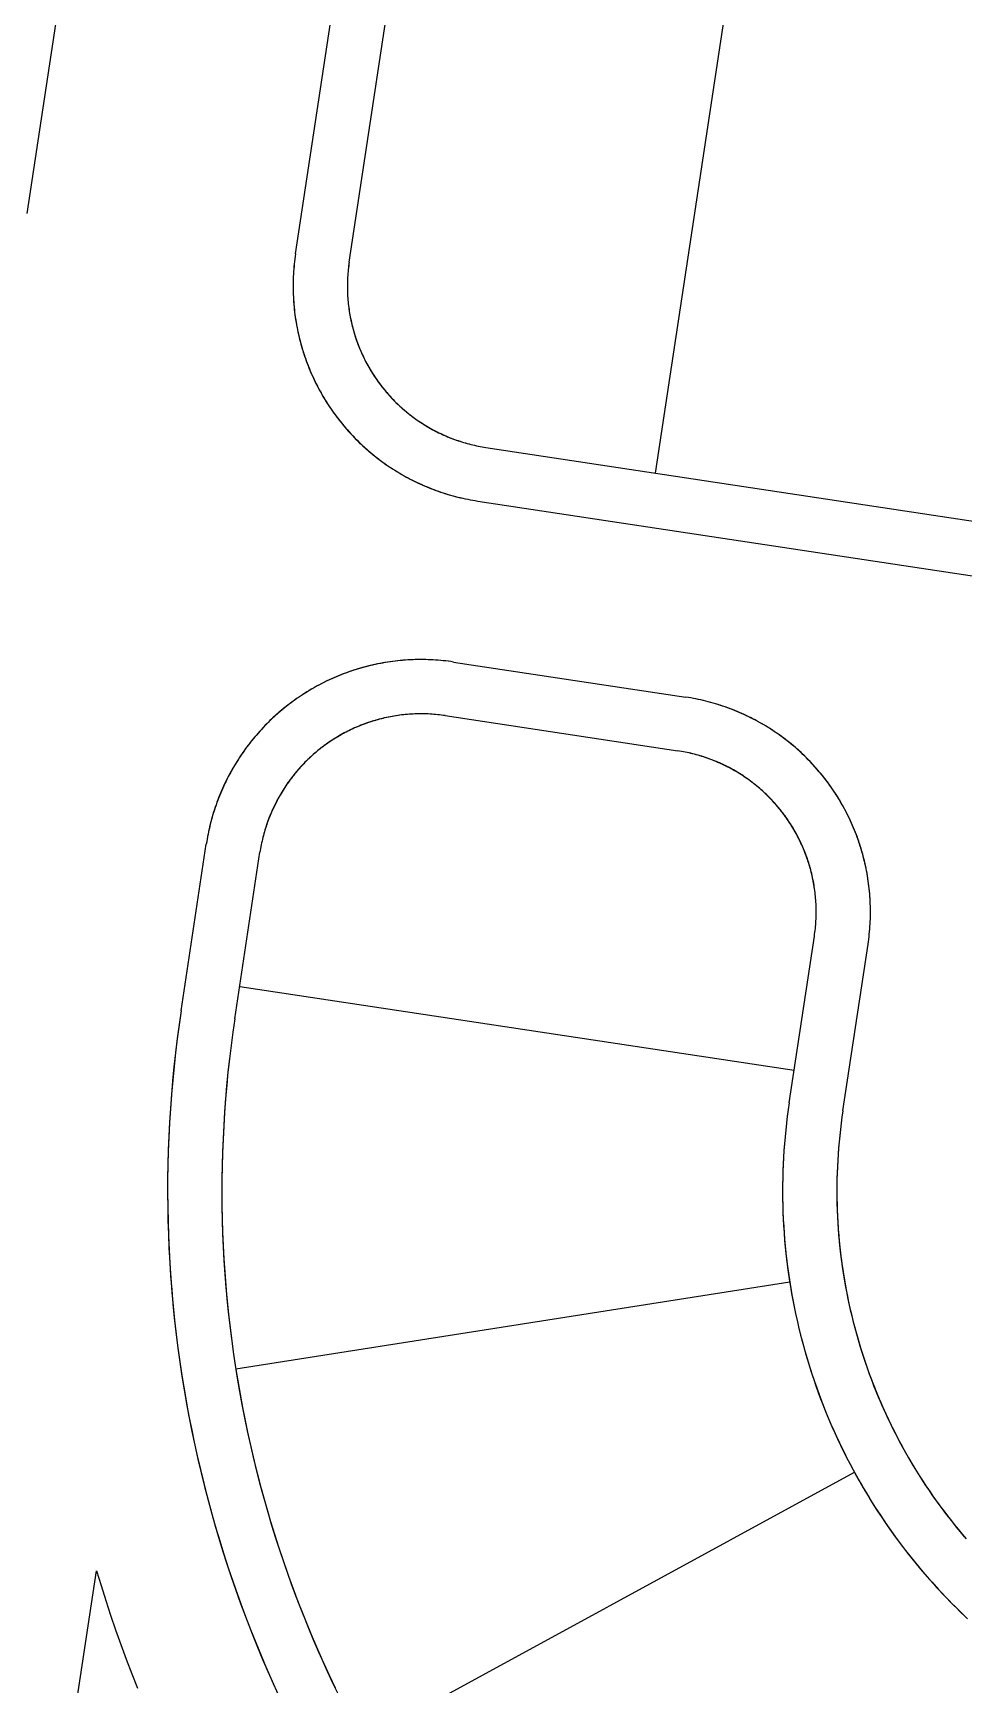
# Model space of a CAD drawing. Header units: metres. Extents: x 680594 to 684853, y 828874 to 830078.
# Drawn here: x 681835 to 681886.4, y 829589.2 to 829680.5 of the extents above; entities that cross this region are included whole.
import ezdxf

# ---------------------------------------------------------------- set-up
doc = ezdxf.new("R2010")
doc.units = ezdxf.units.M
doc.layers.add('PLOT_LINES', color=7, linetype='Continuous')

msp = doc.modelspace()

# ---------------------------------------------------------------- linework, layer by layer
at = {"layer": 'PLOT_LINES'}
for points in [[(681878.653, 829717.512), (681869.384, 829656.209)], [(681878.653, 829717.512), (681869.384, 829656.209)], [(681834.663, 829670.56), (681840.792, 829711.1)], [(681834.663, 829670.56), (681840.792, 829711.1)], [(681849.494, 829668.318), (681855.623, 829708.857)], [(681849.494, 829668.318), (681855.623, 829708.857)], [(681852.46, 829667.87), (681858.59, 829708.409)], [(681852.46, 829667.87), (681858.59, 829708.409)], [(681849.494, 829668.318), (681849.474, 829668.18), (681849.456, 829668.042), (681849.439, 829667.903), (681849.424, 829667.764), (681849.41, 829667.625), (681849.398, 829667.486), (681849.388, 829667.347), (681849.379, 829667.207), (681849.372, 829667.068), (681849.366, 829666.928), (681849.362, 829666.789), (681849.36, 829666.649), (681849.359, 829666.51), (681849.36, 829666.37), (681849.363, 829666.23), (681849.367, 829666.091), (681849.373, 829665.951), (681849.38, 829665.812), (681849.39, 829665.673), (681849.4, 829665.533), (681849.413, 829665.394), (681849.427, 829665.255), (681849.442, 829665.117), (681849.459, 829664.978), (681849.478, 829664.84), (681849.498, 829664.702), (681849.52, 829664.564), (681849.544, 829664.426), (681849.569, 829664.289), (681849.596, 829664.152), (681849.625, 829664.015), (681849.655, 829663.879), (681849.686, 829663.743), (681849.719, 829663.607), (681849.754, 829663.472), (681849.79, 829663.337), (681849.828, 829663.203), (681849.868, 829663.069), (681849.909, 829662.935), (681849.951, 829662.802), (681849.995, 829662.67), (681850.041, 829662.538), (681850.088, 829662.406), (681850.137, 829662.275), (681850.187, 829662.145), (681850.238, 829662.015), (681850.292, 829661.886), (681850.346, 829661.758), (681850.403, 829661.63), (681850.46, 829661.503), (681850.519, 829661.376), (681850.58, 829661.251), (681850.642, 829661.126), (681850.706, 829661.001), (681850.771, 829660.878), (681850.837, 829660.755), (681850.905, 829660.633), (681850.974, 829660.512), (681851.045, 829660.391), (681851.117, 829660.272), (681851.19, 829660.153), (681851.265, 829660.035), (681851.341, 829659.918), (681851.419, 829659.802), (681851.498, 829659.687), (681851.578, 829659.572), (681851.66, 829659.459), (681851.742, 829659.347), (681851.827, 829659.235), (681851.912, 829659.125), (681851.999, 829659.015), (681852.087, 829658.907), (681852.176, 829658.8), (681852.267, 829658.693), (681852.358, 829658.588), (681852.451, 829658.484), (681852.545, 829658.381), (681852.641, 829658.279), (681852.737, 829658.178), (681852.835, 829658.078), (681852.934, 829657.979), (681853.034, 829657.882), (681853.135, 829657.786), (681853.237, 829657.691), (681853.34, 829657.597), (681853.445, 829657.504), (681853.55, 829657.413), (681853.657, 829657.322), (681853.764, 829657.233), (681853.873, 829657.146), (681853.983, 829657.059), (681854.093, 829656.974), (681854.205, 829656.89), (681854.318, 829656.807), (681854.431, 829656.726), (681854.546, 829656.646), (681854.661, 829656.568), (681854.777, 829656.49), (681854.894, 829656.414), (681855.013, 829656.34), (681855.131, 829656.267), (681855.251, 829656.195), (681855.372, 829656.125), (681855.493, 829656.056), (681855.615, 829655.988), (681855.738, 829655.922), (681855.862, 829655.857), (681855.987, 829655.794), (681856.112, 829655.732), (681856.238, 829655.672), (681856.364, 829655.613), (681856.492, 829655.556), (681856.62, 829655.5), (681856.748, 829655.445), (681856.877, 829655.393), (681857.007, 829655.341), (681857.138, 829655.291), (681857.269, 829655.243), (681857.4, 829655.196), (681857.532, 829655.151), (681857.665, 829655.107), (681857.798, 829655.065), (681857.931, 829655.024), (681858.066, 829654.985), (681858.2, 829654.947), (681858.335, 829654.912), (681858.47, 829654.877), (681858.606, 829654.844), (681858.742, 829654.813), (681858.878, 829654.783), (681859.015, 829654.755), (681859.152, 829654.729), (681859.29, 829654.704), (681859.427, 829654.681), (681859.565, 829654.659)], [(681849.494, 829668.318), (681849.474, 829668.179), (681849.455, 829668.039), (681849.438, 829667.9), (681849.423, 829667.76), (681849.409, 829667.62), (681849.397, 829667.48), (681849.387, 829667.34), (681849.378, 829667.199), (681849.371, 829667.059), (681849.366, 829666.918), (681849.362, 829666.777), (681849.36, 829666.637), (681849.359, 829666.496), (681849.36, 829666.355), (681849.363, 829666.215), (681849.368, 829666.074), (681849.374, 829665.934), (681849.382, 829665.793), (681849.391, 829665.653), (681849.402, 829665.513), (681849.415, 829665.373), (681849.429, 829665.233), (681849.445, 829665.093), (681849.463, 829664.953), (681849.482, 829664.814), (681849.503, 829664.675), (681849.525, 829664.536), (681849.549, 829664.397), (681849.575, 829664.259), (681849.602, 829664.121), (681849.631, 829663.983), (681849.662, 829663.846), (681849.694, 829663.709), (681849.728, 829663.573), (681849.763, 829663.437), (681849.8, 829663.301), (681849.839, 829663.166), (681849.879, 829663.031), (681849.921, 829662.896), (681849.964, 829662.763), (681850.009, 829662.629), (681850.055, 829662.496), (681850.103, 829662.364), (681850.153, 829662.233), (681850.204, 829662.102), (681850.257, 829661.971), (681850.311, 829661.841), (681850.366, 829661.712), (681850.424, 829661.584), (681850.482, 829661.456), (681850.542, 829661.329), (681850.604, 829661.202), (681850.667, 829661.076), (681850.732, 829660.951), (681850.798, 829660.827), (681850.865, 829660.704), (681850.934, 829660.581), (681851.005, 829660.459), (681851.076, 829660.338), (681851.15, 829660.218), (681851.224, 829660.099), (681851.3, 829659.981), (681851.378, 829659.863), (681851.456, 829659.747), (681851.537, 829659.631), (681851.618, 829659.516), (681851.701, 829659.403), (681851.785, 829659.29), (681851.87, 829659.178), (681851.957, 829659.068), (681852.045, 829658.958), (681852.135, 829658.849), (681852.225, 829658.742), (681852.317, 829658.635), (681852.41, 829658.53), (681852.504, 829658.425), (681852.6, 829658.322), (681852.697, 829658.22), (681852.795, 829658.119), (681852.894, 829658.019), (681852.994, 829657.92), (681853.096, 829657.823), (681853.198, 829657.727), (681853.302, 829657.632), (681853.407, 829657.538), (681853.512, 829657.445), (681853.619, 829657.354), (681853.727, 829657.264), (681853.837, 829657.175), (681853.947, 829657.087), (681854.058, 829657.001), (681854.17, 829656.916), (681854.283, 829656.833), (681854.397, 829656.75), (681854.512, 829656.669), (681854.628, 829656.59), (681854.745, 829656.512), (681854.863, 829656.435), (681854.982, 829656.359), (681855.101, 829656.285), (681855.222, 829656.213), (681855.343, 829656.141), (681855.465, 829656.071), (681855.588, 829656.003), (681855.712, 829655.936), (681855.836, 829655.871), (681855.961, 829655.807), (681856.087, 829655.744), (681856.214, 829655.683), (681856.342, 829655.624), (681856.47, 829655.565), (681856.599, 829655.509), (681856.728, 829655.454), (681856.858, 829655.4), (681856.989, 829655.348), (681857.12, 829655.298), (681857.252, 829655.249), (681857.384, 829655.202), (681857.517, 829655.156), (681857.651, 829655.112), (681857.785, 829655.069), (681857.92, 829655.028), (681858.055, 829654.988), (681858.19, 829654.95), (681858.326, 829654.914), (681858.462, 829654.879), (681858.599, 829654.846), (681858.736, 829654.814), (681858.873, 829654.784), (681859.011, 829654.756), (681859.149, 829654.729), (681859.288, 829654.704), (681859.426, 829654.681), (681859.565, 829654.659)], [(681852.46, 829667.87), (681852.445, 829667.766), (681852.432, 829667.662), (681852.419, 829667.558), (681852.407, 829667.454), (681852.397, 829667.35), (681852.388, 829667.246), (681852.38, 829667.141), (681852.374, 829667.037), (681852.369, 829666.932), (681852.364, 829666.827), (681852.361, 829666.723), (681852.36, 829666.618), (681852.359, 829666.513), (681852.36, 829666.409), (681852.362, 829666.304), (681852.365, 829666.199), (681852.37, 829666.095), (681852.375, 829665.99), (681852.382, 829665.886), (681852.39, 829665.781), (681852.399, 829665.677), (681852.41, 829665.573), (681852.421, 829665.469), (681852.434, 829665.365), (681852.448, 829665.261), (681852.464, 829665.157), (681852.48, 829665.054), (681852.498, 829664.951), (681852.517, 829664.848), (681852.537, 829664.745), (681852.558, 829664.642), (681852.581, 829664.54), (681852.604, 829664.438), (681852.629, 829664.336), (681852.655, 829664.235), (681852.683, 829664.134), (681852.711, 829664.033), (681852.74, 829663.933), (681852.771, 829663.832), (681852.803, 829663.733), (681852.836, 829663.633), (681852.87, 829663.534), (681852.906, 829663.436), (681852.942, 829663.338), (681852.98, 829663.24), (681853.019, 829663.143), (681853.059, 829663.046), (681853.1, 829662.949), (681853.142, 829662.854), (681853.185, 829662.758), (681853.229, 829662.663), (681853.275, 829662.569), (681853.321, 829662.475), (681853.369, 829662.382), (681853.418, 829662.289), (681853.468, 829662.197), (681853.519, 829662.106), (681853.57, 829662.015), (681853.623, 829661.924), (681853.678, 829661.835), (681853.733, 829661.746), (681853.789, 829661.657), (681853.846, 829661.57), (681853.904, 829661.482), (681853.963, 829661.396), (681854.023, 829661.31), (681854.085, 829661.225), (681854.147, 829661.141), (681854.21, 829661.057), (681854.274, 829660.975), (681854.339, 829660.893), (681854.405, 829660.811), (681854.472, 829660.731), (681854.54, 829660.651), (681854.609, 829660.572), (681854.678, 829660.494), (681854.749, 829660.417), (681854.82, 829660.34), (681854.893, 829660.264), (681854.966, 829660.19), (681855.04, 829660.116), (681855.115, 829660.043), (681855.191, 829659.97), (681855.268, 829659.899), (681855.345, 829659.829), (681855.423, 829659.759), (681855.503, 829659.69), (681855.583, 829659.623), (681855.663, 829659.556), (681855.745, 829659.49), (681855.827, 829659.425), (681855.91, 829659.361), (681855.994, 829659.299), (681856.078, 829659.237), (681856.163, 829659.176), (681856.249, 829659.116), (681856.336, 829659.057), (681856.423, 829658.999), (681856.511, 829658.942), (681856.599, 829658.886), (681856.688, 829658.831), (681856.778, 829658.777), (681856.869, 829658.725), (681856.96, 829658.673), (681857.051, 829658.622), (681857.144, 829658.573), (681857.236, 829658.524), (681857.33, 829658.477), (681857.424, 829658.43), (681857.518, 829658.385), (681857.613, 829658.341), (681857.709, 829658.298), (681857.805, 829658.256), (681857.901, 829658.215), (681857.998, 829658.175), (681858.095, 829658.137), (681858.193, 829658.099), (681858.291, 829658.063), (681858.39, 829658.028), (681858.489, 829657.994), (681858.588, 829657.961), (681858.688, 829657.93), (681858.788, 829657.899), (681858.889, 829657.87), (681858.99, 829657.842), (681859.091, 829657.815), (681859.193, 829657.789), (681859.294, 829657.764), (681859.396, 829657.741), (681859.499, 829657.719), (681859.601, 829657.698), (681859.704, 829657.678), (681859.807, 829657.659), (681859.91, 829657.642), (681860.014, 829657.625)], [(681852.46, 829667.87), (681852.445, 829667.765), (681852.431, 829667.661), (681852.419, 829667.556), (681852.407, 829667.451), (681852.397, 829667.346), (681852.388, 829667.241), (681852.38, 829667.136), (681852.374, 829667.03), (681852.368, 829666.925), (681852.364, 829666.82), (681852.361, 829666.714), (681852.36, 829666.609), (681852.359, 829666.503), (681852.36, 829666.398), (681852.362, 829666.292), (681852.366, 829666.187), (681852.37, 829666.081), (681852.376, 829665.976), (681852.383, 829665.871), (681852.391, 829665.766), (681852.401, 829665.66), (681852.412, 829665.556), (681852.424, 829665.451), (681852.437, 829665.346), (681852.451, 829665.242), (681852.467, 829665.137), (681852.484, 829665.033), (681852.502, 829664.929), (681852.521, 829664.825), (681852.542, 829664.722), (681852.563, 829664.619), (681852.586, 829664.516), (681852.61, 829664.413), (681852.636, 829664.311), (681852.662, 829664.208), (681852.69, 829664.107), (681852.719, 829664.005), (681852.749, 829663.904), (681852.78, 829663.803), (681852.813, 829663.703), (681852.847, 829663.603), (681852.881, 829663.503), (681852.917, 829663.404), (681852.955, 829663.305), (681852.993, 829663.207), (681853.032, 829663.109), (681853.073, 829663.012), (681853.115, 829662.915), (681853.157, 829662.819), (681853.201, 829662.723), (681853.247, 829662.627), (681853.293, 829662.533), (681853.34, 829662.438), (681853.389, 829662.345), (681853.438, 829662.251), (681853.489, 829662.159), (681853.541, 829662.067), (681853.593, 829661.976), (681853.647, 829661.885), (681853.702, 829661.795), (681853.758, 829661.705), (681853.815, 829661.617), (681853.873, 829661.528), (681853.932, 829661.441), (681853.992, 829661.354), (681854.053, 829661.268), (681854.115, 829661.183), (681854.179, 829661.099), (681854.243, 829661.015), (681854.308, 829660.932), (681854.374, 829660.849), (681854.441, 829660.768), (681854.509, 829660.687), (681854.578, 829660.607), (681854.647, 829660.528), (681854.718, 829660.45), (681854.79, 829660.373), (681854.862, 829660.296), (681854.936, 829660.22), (681855.01, 829660.145), (681855.085, 829660.071), (681855.161, 829659.998), (681855.238, 829659.926), (681855.316, 829659.855), (681855.395, 829659.784), (681855.474, 829659.715), (681855.554, 829659.646), (681855.635, 829659.579), (681855.717, 829659.512), (681855.8, 829659.447), (681855.883, 829659.382), (681855.967, 829659.318), (681856.052, 829659.255), (681856.138, 829659.194), (681856.224, 829659.133), (681856.311, 829659.073), (681856.399, 829659.015), (681856.487, 829658.957), (681856.576, 829658.9), (681856.666, 829658.845), (681856.756, 829658.79), (681856.847, 829658.737), (681856.939, 829658.685), (681857.031, 829658.633), (681857.124, 829658.583), (681857.217, 829658.534), (681857.311, 829658.486), (681857.405, 829658.439), (681857.5, 829658.393), (681857.596, 829658.349), (681857.692, 829658.305), (681857.789, 829658.263), (681857.886, 829658.221), (681857.983, 829658.181), (681858.081, 829658.142), (681858.18, 829658.104), (681858.279, 829658.068), (681858.378, 829658.032), (681858.478, 829657.998), (681858.578, 829657.965), (681858.679, 829657.933), (681858.779, 829657.902), (681858.881, 829657.872), (681858.982, 829657.844), (681859.084, 829657.816), (681859.186, 829657.79), (681859.289, 829657.766), (681859.392, 829657.742), (681859.495, 829657.719), (681859.598, 829657.698), (681859.702, 829657.678), (681859.806, 829657.659), (681859.91, 829657.642), (681860.014, 829657.625)], [(681860.014, 829657.625), (681942.315, 829645.182)], [(681860.014, 829657.625), (681942.315, 829645.182)], [(681859.565, 829654.659), (681933.897, 829643.421)], [(681859.565, 829654.659), (681933.897, 829643.421)], [(681858.22, 829645.76), (681858.081, 829645.78), (681857.941, 829645.799), (681857.802, 829645.816), (681857.662, 829645.831), (681857.522, 829645.845), (681857.382, 829645.857), (681857.241, 829645.867), (681857.101, 829645.876), (681856.96, 829645.883), (681856.82, 829645.889), (681856.679, 829645.892), (681856.539, 829645.894), (681856.398, 829645.895), (681856.257, 829645.894), (681856.117, 829645.891), (681855.976, 829645.887), (681855.836, 829645.88), (681855.695, 829645.873), (681855.555, 829645.863), (681855.414, 829645.852), (681855.274, 829645.84), (681855.134, 829645.825), (681854.995, 829645.809), (681854.855, 829645.792), (681854.716, 829645.772), (681854.577, 829645.752), (681854.438, 829645.729), (681854.299, 829645.705), (681854.161, 829645.679), (681854.023, 829645.652), (681853.885, 829645.623), (681853.748, 829645.592), (681853.611, 829645.56), (681853.475, 829645.526), (681853.338, 829645.491), (681853.203, 829645.454), (681853.067, 829645.415), (681852.933, 829645.375), (681852.798, 829645.333), (681852.664, 829645.29), (681852.531, 829645.245), (681852.398, 829645.199), (681852.266, 829645.151), (681852.134, 829645.101), (681852.003, 829645.05), (681851.873, 829644.998), (681851.743, 829644.944), (681851.614, 829644.888), (681851.485, 829644.831), (681851.357, 829644.772), (681851.23, 829644.712), (681851.104, 829644.65), (681850.978, 829644.587), (681850.853, 829644.523), (681850.729, 829644.456), (681850.606, 829644.389), (681850.483, 829644.32), (681850.361, 829644.25), (681850.24, 829644.178), (681850.12, 829644.105), (681850.001, 829644.03), (681849.883, 829643.954), (681849.765, 829643.877), (681849.649, 829643.798), (681849.533, 829643.718), (681849.418, 829643.636), (681849.305, 829643.553), (681849.192, 829643.469), (681849.08, 829643.384), (681848.969, 829643.297), (681848.86, 829643.209), (681848.751, 829643.12), (681848.643, 829643.029), (681848.537, 829642.937), (681848.431, 829642.844), (681848.327, 829642.75), (681848.224, 829642.654), (681848.122, 829642.557), (681848.021, 829642.46), (681847.921, 829642.36), (681847.822, 829642.26), (681847.725, 829642.159), (681847.629, 829642.056), (681847.533, 829641.952), (681847.44, 829641.848), (681847.347, 829641.742), (681847.256, 829641.635), (681847.166, 829641.527), (681847.077, 829641.418), (681846.989, 829641.308), (681846.903, 829641.196), (681846.818, 829641.084), (681846.734, 829640.971), (681846.652, 829640.857), (681846.571, 829640.742), (681846.492, 829640.626), (681846.413, 829640.509), (681846.337, 829640.391), (681846.261, 829640.273), (681846.187, 829640.153), (681846.114, 829640.033), (681846.043, 829639.911), (681845.973, 829639.789), (681845.905, 829639.666), (681845.838, 829639.543), (681845.773, 829639.418), (681845.709, 829639.293), (681845.646, 829639.167), (681845.585, 829639.04), (681845.525, 829638.913), (681845.467, 829638.785), (681845.411, 829638.656), (681845.356, 829638.526), (681845.302, 829638.396), (681845.25, 829638.265), (681845.2, 829638.134), (681845.151, 829638.002), (681845.103, 829637.87), (681845.058, 829637.737), (681845.013, 829637.603), (681844.971, 829637.469), (681844.93, 829637.335), (681844.89, 829637.2), (681844.852, 829637.064), (681844.816, 829636.928), (681844.781, 829636.792), (681844.748, 829636.655), (681844.716, 829636.518), (681844.686, 829636.381), (681844.658, 829636.243), (681844.631, 829636.105), (681844.606, 829635.967), (681844.583, 829635.828), (681844.561, 829635.689)], [(681858.22, 829645.76), (681858.082, 829645.78), (681857.943, 829645.799), (681857.805, 829645.816), (681857.666, 829645.831), (681857.527, 829645.844), (681857.388, 829645.856), (681857.249, 829645.867), (681857.109, 829645.876), (681856.97, 829645.883), (681856.83, 829645.888), (681856.691, 829645.892), (681856.551, 829645.894), (681856.412, 829645.895), (681856.272, 829645.894), (681856.132, 829645.891), (681855.993, 829645.887), (681855.853, 829645.881), (681855.714, 829645.874), (681855.574, 829645.865), (681855.435, 829645.854), (681855.296, 829645.842), (681855.157, 829645.828), (681855.018, 829645.812), (681854.88, 829645.795), (681854.742, 829645.776), (681854.603, 829645.756), (681854.466, 829645.734), (681854.328, 829645.71), (681854.191, 829645.685), (681854.054, 829645.658), (681853.917, 829645.63), (681853.781, 829645.6), (681853.645, 829645.568), (681853.509, 829645.535), (681853.374, 829645.5), (681853.239, 829645.464), (681853.104, 829645.426), (681852.97, 829645.387), (681852.837, 829645.346), (681852.704, 829645.303), (681852.572, 829645.259), (681852.44, 829645.213), (681852.308, 829645.166), (681852.177, 829645.118), (681852.047, 829645.067), (681851.917, 829645.016), (681851.788, 829644.963), (681851.66, 829644.908), (681851.532, 829644.852), (681851.405, 829644.794), (681851.278, 829644.735), (681851.153, 829644.674), (681851.027, 829644.612), (681850.903, 829644.549), (681850.78, 829644.484), (681850.657, 829644.417), (681850.535, 829644.349), (681850.413, 829644.28), (681850.293, 829644.209), (681850.173, 829644.137), (681850.055, 829644.064), (681849.937, 829643.989), (681849.82, 829643.913), (681849.704, 829643.835), (681849.588, 829643.756), (681849.474, 829643.676), (681849.361, 829643.595), (681849.248, 829643.512), (681849.137, 829643.428), (681849.027, 829643.342), (681848.917, 829643.255), (681848.809, 829643.167), (681848.701, 829643.078), (681848.595, 829642.988), (681848.49, 829642.896), (681848.386, 829642.803), (681848.283, 829642.709), (681848.181, 829642.614), (681848.08, 829642.517), (681847.98, 829642.419), (681847.881, 829642.32), (681847.784, 829642.22), (681847.688, 829642.119), (681847.592, 829642.017), (681847.499, 829641.914), (681847.406, 829641.809), (681847.314, 829641.704), (681847.224, 829641.597), (681847.135, 829641.49), (681847.047, 829641.381), (681846.961, 829641.272), (681846.876, 829641.161), (681846.792, 829641.049), (681846.709, 829640.937), (681846.628, 829640.823), (681846.548, 829640.709), (681846.469, 829640.593), (681846.392, 829640.477), (681846.316, 829640.36), (681846.242, 829640.242), (681846.169, 829640.123), (681846.097, 829640.003), (681846.026, 829639.882), (681845.957, 829639.761), (681845.89, 829639.639), (681845.824, 829639.516), (681845.759, 829639.392), (681845.696, 829639.268), (681845.634, 829639.142), (681845.574, 829639.017), (681845.515, 829638.89), (681845.458, 829638.763), (681845.402, 829638.635), (681845.347, 829638.506), (681845.294, 829638.377), (681845.243, 829638.247), (681845.193, 829638.117), (681845.145, 829637.986), (681845.098, 829637.854), (681845.053, 829637.722), (681845.009, 829637.589), (681844.967, 829637.456), (681844.926, 829637.323), (681844.887, 829637.189), (681844.849, 829637.054), (681844.813, 829636.919), (681844.779, 829636.784), (681844.746, 829636.648), (681844.715, 829636.512), (681844.685, 829636.376), (681844.657, 829636.239), (681844.631, 829636.102), (681844.606, 829635.965), (681844.582, 829635.827), (681844.561, 829635.689)], [(681858.22, 829645.76), (681871.074, 829643.817)], [(681858.22, 829645.76), (681871.074, 829643.817)], [(681881.145, 829630.158), (681881.165, 829630.296), (681881.184, 829630.434), (681881.2, 829630.573), (681881.216, 829630.712), (681881.229, 829630.851), (681881.241, 829630.99), (681881.252, 829631.129), (681881.26, 829631.268), (681881.268, 829631.408), (681881.273, 829631.547), (681881.277, 829631.687), (681881.279, 829631.826), (681881.28, 829631.966), (681881.279, 829632.106), (681881.276, 829632.245), (681881.272, 829632.385), (681881.266, 829632.524), (681881.259, 829632.664), (681881.25, 829632.803), (681881.239, 829632.942), (681881.227, 829633.081), (681881.213, 829633.22), (681881.197, 829633.359), (681881.18, 829633.498), (681881.161, 829633.636), (681881.141, 829633.774), (681881.119, 829633.912), (681881.095, 829634.05), (681881.07, 829634.187), (681881.043, 829634.324), (681881.015, 829634.461), (681880.985, 829634.597), (681880.953, 829634.733), (681880.92, 829634.869), (681880.885, 829635.004), (681880.849, 829635.139), (681880.811, 829635.273), (681880.772, 829635.407), (681880.731, 829635.541), (681880.688, 829635.674), (681880.644, 829635.806), (681880.598, 829635.938), (681880.551, 829636.069), (681880.503, 829636.2), (681880.452, 829636.331), (681880.401, 829636.46), (681880.347, 829636.589), (681880.293, 829636.718), (681880.237, 829636.846), (681880.179, 829636.973), (681880.12, 829637.099), (681880.059, 829637.225), (681879.997, 829637.35), (681879.933, 829637.474), (681879.868, 829637.598), (681879.802, 829637.721), (681879.734, 829637.843), (681879.665, 829637.964), (681879.594, 829638.084), (681879.522, 829638.204), (681879.449, 829638.323), (681879.374, 829638.441), (681879.298, 829638.558), (681879.22, 829638.674), (681879.141, 829638.789), (681879.061, 829638.903), (681878.98, 829639.017), (681878.897, 829639.129), (681878.813, 829639.24), (681878.727, 829639.351), (681878.64, 829639.46), (681878.552, 829639.569), (681878.463, 829639.676), (681878.373, 829639.782), (681878.281, 829639.888), (681878.188, 829639.992), (681878.094, 829640.095), (681877.998, 829640.197), (681877.902, 829640.298), (681877.804, 829640.398), (681877.705, 829640.496), (681877.605, 829640.594), (681877.504, 829640.69), (681877.402, 829640.785), (681877.299, 829640.879), (681877.194, 829640.972), (681877.089, 829641.063), (681876.982, 829641.153), (681876.875, 829641.242), (681876.766, 829641.33), (681876.656, 829641.417), (681876.546, 829641.502), (681876.434, 829641.586), (681876.322, 829641.668), (681876.208, 829641.75), (681876.094, 829641.829), (681875.978, 829641.908), (681875.862, 829641.985), (681875.745, 829642.061), (681875.627, 829642.136), (681875.508, 829642.209), (681875.388, 829642.281), (681875.267, 829642.351), (681875.146, 829642.42), (681875.024, 829642.488), (681874.901, 829642.554), (681874.777, 829642.618), (681874.653, 829642.682), (681874.527, 829642.743), (681874.401, 829642.804), (681874.275, 829642.863), (681874.148, 829642.92), (681874.02, 829642.976), (681873.891, 829643.03), (681873.762, 829643.083), (681873.632, 829643.135), (681873.502, 829643.184), (681873.371, 829643.233), (681873.239, 829643.28), (681873.107, 829643.325), (681872.974, 829643.369), (681872.841, 829643.411), (681872.708, 829643.452), (681872.574, 829643.491), (681872.439, 829643.528), (681872.304, 829643.564), (681872.169, 829643.599), (681872.033, 829643.631), (681871.897, 829643.663), (681871.761, 829643.692), (681871.624, 829643.72), (681871.487, 829643.747), (681871.349, 829643.772), (681871.212, 829643.795), (681871.074, 829643.817)], [(681881.145, 829630.158), (681881.165, 829630.297), (681881.184, 829630.436), (681881.201, 829630.576), (681881.216, 829630.716), (681881.23, 829630.856), (681881.242, 829630.996), (681881.252, 829631.136), (681881.261, 829631.277), (681881.268, 829631.417), (681881.273, 829631.558), (681881.277, 829631.698), (681881.279, 829631.839), (681881.28, 829631.98), (681881.279, 829632.12), (681881.276, 829632.261), (681881.271, 829632.401), (681881.265, 829632.542), (681881.258, 829632.682), (681881.248, 829632.823), (681881.237, 829632.963), (681881.224, 829633.103), (681881.21, 829633.243), (681881.194, 829633.383), (681881.177, 829633.522), (681881.157, 829633.662), (681881.137, 829633.801), (681881.114, 829633.94), (681881.09, 829634.078), (681881.064, 829634.217), (681881.037, 829634.355), (681881.008, 829634.492), (681880.977, 829634.63), (681880.945, 829634.766), (681880.911, 829634.903), (681880.876, 829635.039), (681880.839, 829635.175), (681880.8, 829635.31), (681880.76, 829635.445), (681880.718, 829635.579), (681880.675, 829635.713), (681880.63, 829635.846), (681880.584, 829635.979), (681880.536, 829636.111), (681880.486, 829636.243), (681880.435, 829636.374), (681880.383, 829636.505), (681880.328, 829636.634), (681880.273, 829636.764), (681880.216, 829636.892), (681880.157, 829637.02), (681880.097, 829637.147), (681880.035, 829637.274), (681879.972, 829637.399), (681879.907, 829637.524), (681879.841, 829637.648), (681879.774, 829637.772), (681879.705, 829637.895), (681879.635, 829638.016), (681879.563, 829638.137), (681879.49, 829638.257), (681879.415, 829638.377), (681879.339, 829638.495), (681879.261, 829638.612), (681879.183, 829638.729), (681879.103, 829638.845), (681879.021, 829638.959), (681878.938, 829639.073), (681878.854, 829639.186), (681878.769, 829639.297), (681878.682, 829639.408), (681878.594, 829639.518), (681878.505, 829639.627), (681878.414, 829639.734), (681878.322, 829639.841), (681878.229, 829639.946), (681878.135, 829640.05), (681878.039, 829640.154), (681877.942, 829640.256), (681877.844, 829640.357), (681877.745, 829640.457), (681877.645, 829640.555), (681877.544, 829640.653), (681877.441, 829640.749), (681877.337, 829640.844), (681877.233, 829640.938), (681877.127, 829641.031), (681877.02, 829641.122), (681876.912, 829641.212), (681876.803, 829641.301), (681876.693, 829641.388), (681876.581, 829641.475), (681876.469, 829641.56), (681876.356, 829641.643), (681876.242, 829641.725), (681876.127, 829641.806), (681876.011, 829641.886), (681875.894, 829641.964), (681875.776, 829642.041), (681875.658, 829642.116), (681875.538, 829642.191), (681875.418, 829642.263), (681875.296, 829642.334), (681875.174, 829642.404), (681875.051, 829642.473), (681874.927, 829642.54), (681874.803, 829642.605), (681874.678, 829642.669), (681874.552, 829642.732), (681874.425, 829642.793), (681874.298, 829642.852), (681874.169, 829642.91), (681874.041, 829642.967), (681873.911, 829643.022), (681873.781, 829643.075), (681873.65, 829643.127), (681873.519, 829643.178), (681873.387, 829643.227), (681873.255, 829643.274), (681873.122, 829643.32), (681872.988, 829643.364), (681872.854, 829643.407), (681872.72, 829643.448), (681872.585, 829643.488), (681872.449, 829643.525), (681872.313, 829643.562), (681872.177, 829643.597), (681872.04, 829643.63), (681871.903, 829643.661), (681871.766, 829643.691), (681871.628, 829643.72), (681871.49, 829643.746), (681871.351, 829643.771), (681871.213, 829643.795), (681871.074, 829643.817)], [(681857.771, 829642.794), (681857.667, 829642.809), (681857.562, 829642.823), (681857.458, 829642.836), (681857.353, 829642.847), (681857.248, 829642.857), (681857.143, 829642.866), (681857.037, 829642.874), (681856.932, 829642.881), (681856.827, 829642.886), (681856.721, 829642.89), (681856.616, 829642.893), (681856.51, 829642.895), (681856.405, 829642.895), (681856.299, 829642.894), (681856.194, 829642.892), (681856.089, 829642.889), (681855.983, 829642.884), (681855.878, 829642.878), (681855.773, 829642.871), (681855.667, 829642.863), (681855.562, 829642.853), (681855.457, 829642.843), (681855.353, 829642.831), (681855.248, 829642.818), (681855.143, 829642.803), (681855.039, 829642.787), (681854.935, 829642.771), (681854.831, 829642.753), (681854.727, 829642.733), (681854.624, 829642.713), (681854.52, 829642.691), (681854.417, 829642.668), (681854.315, 829642.644), (681854.212, 829642.619), (681854.11, 829642.592), (681854.008, 829642.564), (681853.907, 829642.535), (681853.806, 829642.505), (681853.705, 829642.474), (681853.605, 829642.441), (681853.505, 829642.408), (681853.405, 829642.373), (681853.306, 829642.337), (681853.207, 829642.3), (681853.109, 829642.261), (681853.011, 829642.222), (681852.914, 829642.181), (681852.817, 829642.14), (681852.72, 829642.097), (681852.625, 829642.053), (681852.529, 829642.008), (681852.434, 829641.961), (681852.34, 829641.914), (681852.246, 829641.866), (681852.153, 829641.816), (681852.061, 829641.765), (681851.969, 829641.714), (681851.877, 829641.661), (681851.787, 829641.607), (681851.697, 829641.552), (681851.607, 829641.496), (681851.518, 829641.439), (681851.43, 829641.381), (681851.343, 829641.322), (681851.256, 829641.262), (681851.17, 829641.201), (681851.085, 829641.139), (681851, 829641.076), (681850.917, 829641.012), (681850.834, 829640.947), (681850.751, 829640.88), (681850.67, 829640.813), (681850.589, 829640.746), (681850.509, 829640.677), (681850.43, 829640.607), (681850.352, 829640.536), (681850.274, 829640.464), (681850.198, 829640.392), (681850.122, 829640.318), (681850.047, 829640.244), (681849.973, 829640.169), (681849.9, 829640.093), (681849.828, 829640.016), (681849.757, 829639.938), (681849.686, 829639.86), (681849.617, 829639.78), (681849.548, 829639.7), (681849.481, 829639.619), (681849.414, 829639.537), (681849.348, 829639.454), (681849.284, 829639.371), (681849.22, 829639.287), (681849.157, 829639.202), (681849.096, 829639.117), (681849.035, 829639.03), (681848.975, 829638.943), (681848.917, 829638.856), (681848.859, 829638.767), (681848.802, 829638.678), (681848.747, 829638.589), (681848.692, 829638.498), (681848.639, 829638.407), (681848.586, 829638.316), (681848.535, 829638.223), (681848.485, 829638.131), (681848.436, 829638.037), (681848.388, 829637.943), (681848.341, 829637.849), (681848.295, 829637.754), (681848.251, 829637.658), (681848.207, 829637.562), (681848.165, 829637.466), (681848.123, 829637.368), (681848.083, 829637.271), (681848.044, 829637.173), (681848.006, 829637.074), (681847.97, 829636.975), (681847.934, 829636.876), (681847.9, 829636.776), (681847.866, 829636.676), (681847.834, 829636.576), (681847.804, 829636.475), (681847.774, 829636.374), (681847.746, 829636.272), (681847.718, 829636.17), (681847.692, 829636.068), (681847.667, 829635.965), (681847.644, 829635.862), (681847.621, 829635.759), (681847.6, 829635.656), (681847.58, 829635.552), (681847.561, 829635.449), (681847.543, 829635.345), (681847.527, 829635.24)], [(681857.771, 829642.794), (681857.668, 829642.809), (681857.564, 829642.823), (681857.46, 829642.835), (681857.356, 829642.847), (681857.252, 829642.857), (681857.147, 829642.866), (681857.043, 829642.874), (681856.938, 829642.88), (681856.834, 829642.886), (681856.729, 829642.89), (681856.625, 829642.893), (681856.52, 829642.894), (681856.415, 829642.895), (681856.31, 829642.894), (681856.206, 829642.892), (681856.101, 829642.889), (681855.996, 829642.885), (681855.892, 829642.879), (681855.787, 829642.872), (681855.683, 829642.864), (681855.579, 829642.855), (681855.474, 829642.845), (681855.37, 829642.833), (681855.266, 829642.82), (681855.163, 829642.806), (681855.059, 829642.791), (681854.956, 829642.774), (681854.852, 829642.756), (681854.749, 829642.737), (681854.647, 829642.717), (681854.544, 829642.696), (681854.442, 829642.674), (681854.34, 829642.65), (681854.238, 829642.625), (681854.137, 829642.599), (681854.036, 829642.572), (681853.935, 829642.543), (681853.834, 829642.514), (681853.734, 829642.483), (681853.634, 829642.451), (681853.535, 829642.418), (681853.436, 829642.384), (681853.338, 829642.348), (681853.239, 829642.312), (681853.142, 829642.274), (681853.044, 829642.236), (681852.948, 829642.196), (681852.851, 829642.155), (681852.755, 829642.112), (681852.66, 829642.069), (681852.565, 829642.025), (681852.471, 829641.979), (681852.377, 829641.933), (681852.284, 829641.885), (681852.191, 829641.836), (681852.099, 829641.787), (681852.008, 829641.736), (681851.917, 829641.684), (681851.826, 829641.631), (681851.737, 829641.577), (681851.647, 829641.522), (681851.559, 829641.466), (681851.471, 829641.408), (681851.384, 829641.35), (681851.298, 829641.291), (681851.212, 829641.231), (681851.127, 829641.17), (681851.043, 829641.108), (681850.959, 829641.044), (681850.876, 829640.98), (681850.794, 829640.915), (681850.713, 829640.849), (681850.633, 829640.782), (681850.553, 829640.715), (681850.474, 829640.646), (681850.396, 829640.576), (681850.318, 829640.505), (681850.242, 829640.434), (681850.166, 829640.362), (681850.091, 829640.288), (681850.017, 829640.214), (681849.944, 829640.139), (681849.872, 829640.063), (681849.801, 829639.987), (681849.73, 829639.909), (681849.661, 829639.831), (681849.592, 829639.752), (681849.525, 829639.672), (681849.458, 829639.591), (681849.392, 829639.51), (681849.327, 829639.427), (681849.263, 829639.344), (681849.2, 829639.261), (681849.138, 829639.176), (681849.077, 829639.091), (681849.018, 829639.005), (681848.959, 829638.919), (681848.901, 829638.831), (681848.844, 829638.744), (681848.788, 829638.655), (681848.733, 829638.566), (681848.679, 829638.476), (681848.626, 829638.386), (681848.575, 829638.295), (681848.524, 829638.203), (681848.474, 829638.111), (681848.426, 829638.018), (681848.378, 829637.924), (681848.332, 829637.831), (681848.287, 829637.736), (681848.243, 829637.641), (681848.2, 829637.546), (681848.158, 829637.45), (681848.117, 829637.353), (681848.077, 829637.256), (681848.039, 829637.159), (681848.001, 829637.061), (681847.965, 829636.963), (681847.93, 829636.864), (681847.896, 829636.765), (681847.863, 829636.666), (681847.831, 829636.566), (681847.801, 829636.466), (681847.772, 829636.365), (681847.743, 829636.264), (681847.716, 829636.163), (681847.691, 829636.062), (681847.666, 829635.96), (681847.643, 829635.858), (681847.62, 829635.756), (681847.599, 829635.653), (681847.579, 829635.55), (681847.561, 829635.447), (681847.543, 829635.344), (681847.527, 829635.24)], [(681857.771, 829642.794), (681870.625, 829640.85)], [(681857.771, 829642.794), (681870.625, 829640.85)], [(681878.179, 829630.606), (681878.194, 829630.71), (681878.208, 829630.814), (681878.22, 829630.917), (681878.232, 829631.022), (681878.242, 829631.126), (681878.251, 829631.23), (681878.259, 829631.335), (681878.265, 829631.439), (681878.271, 829631.544), (681878.275, 829631.648), (681878.278, 829631.753), (681878.279, 829631.858), (681878.28, 829631.962), (681878.279, 829632.067), (681878.277, 829632.172), (681878.274, 829632.276), (681878.27, 829632.381), (681878.264, 829632.486), (681878.257, 829632.59), (681878.249, 829632.695), (681878.24, 829632.799), (681878.229, 829632.903), (681878.218, 829633.007), (681878.205, 829633.111), (681878.191, 829633.215), (681878.175, 829633.318), (681878.159, 829633.422), (681878.141, 829633.525), (681878.122, 829633.628), (681878.102, 829633.731), (681878.081, 829633.833), (681878.058, 829633.936), (681878.035, 829634.038), (681878.01, 829634.139), (681877.984, 829634.241), (681877.957, 829634.342), (681877.928, 829634.443), (681877.899, 829634.543), (681877.868, 829634.643), (681877.836, 829634.743), (681877.803, 829634.842), (681877.769, 829634.941), (681877.733, 829635.04), (681877.697, 829635.138), (681877.659, 829635.236), (681877.62, 829635.333), (681877.581, 829635.43), (681877.54, 829635.526), (681877.497, 829635.622), (681877.454, 829635.717), (681877.41, 829635.812), (681877.364, 829635.907), (681877.318, 829636), (681877.27, 829636.094), (681877.221, 829636.186), (681877.171, 829636.278), (681877.121, 829636.37), (681877.069, 829636.461), (681877.016, 829636.551), (681876.962, 829636.641), (681876.907, 829636.73), (681876.85, 829636.818), (681876.793, 829636.906), (681876.735, 829636.993), (681876.676, 829637.08), (681876.616, 829637.165), (681876.555, 829637.25), (681876.493, 829637.335), (681876.429, 829637.418), (681876.365, 829637.501), (681876.3, 829637.583), (681876.234, 829637.664), (681876.167, 829637.745), (681876.099, 829637.825), (681876.031, 829637.904), (681875.961, 829637.982), (681875.89, 829638.059), (681875.819, 829638.136), (681875.746, 829638.211), (681875.673, 829638.286), (681875.599, 829638.36), (681875.524, 829638.433), (681875.448, 829638.505), (681875.371, 829638.577), (681875.294, 829638.647), (681875.216, 829638.717), (681875.137, 829638.785), (681875.057, 829638.853), (681874.976, 829638.92), (681874.895, 829638.985), (681874.812, 829639.05), (681874.729, 829639.114), (681874.646, 829639.177), (681874.561, 829639.239), (681874.476, 829639.3), (681874.39, 829639.36), (681874.304, 829639.419), (681874.216, 829639.477), (681874.128, 829639.534), (681874.04, 829639.59), (681873.951, 829639.645), (681873.861, 829639.698), (681873.77, 829639.751), (681873.679, 829639.803), (681873.588, 829639.854), (681873.496, 829639.903), (681873.403, 829639.952), (681873.309, 829639.999), (681873.215, 829640.045), (681873.121, 829640.091), (681873.026, 829640.135), (681872.931, 829640.178), (681872.835, 829640.22), (681872.738, 829640.261), (681872.641, 829640.3), (681872.544, 829640.339), (681872.446, 829640.376), (681872.348, 829640.412), (681872.249, 829640.448), (681872.15, 829640.482), (681872.051, 829640.514), (681871.951, 829640.546), (681871.851, 829640.577), (681871.75, 829640.606), (681871.649, 829640.634), (681871.548, 829640.661), (681871.447, 829640.687), (681871.345, 829640.711), (681871.243, 829640.735), (681871.14, 829640.757), (681871.038, 829640.778), (681870.935, 829640.798), (681870.832, 829640.817), (681870.729, 829640.834), (681870.625, 829640.85)], [(681878.179, 829630.606), (681878.194, 829630.711), (681878.208, 829630.815), (681878.221, 829630.92), (681878.232, 829631.025), (681878.242, 829631.13), (681878.251, 829631.235), (681878.259, 829631.34), (681878.266, 829631.445), (681878.271, 829631.551), (681878.275, 829631.656), (681878.278, 829631.762), (681878.279, 829631.867), (681878.28, 829631.973), (681878.279, 829632.078), (681878.277, 829632.184), (681878.274, 829632.289), (681878.269, 829632.394), (681878.263, 829632.5), (681878.256, 829632.605), (681878.248, 829632.71), (681878.238, 829632.815), (681878.228, 829632.92), (681878.216, 829633.025), (681878.202, 829633.13), (681878.188, 829633.234), (681878.172, 829633.339), (681878.155, 829633.443), (681878.137, 829633.547), (681878.118, 829633.65), (681878.098, 829633.754), (681878.076, 829633.857), (681878.053, 829633.96), (681878.029, 829634.063), (681878.003, 829634.165), (681877.977, 829634.267), (681877.949, 829634.369), (681877.92, 829634.47), (681877.89, 829634.572), (681877.859, 829634.672), (681877.826, 829634.773), (681877.793, 829634.873), (681877.758, 829634.972), (681877.722, 829635.071), (681877.685, 829635.17), (681877.646, 829635.269), (681877.607, 829635.366), (681877.566, 829635.464), (681877.525, 829635.561), (681877.482, 829635.657), (681877.438, 829635.753), (681877.393, 829635.848), (681877.346, 829635.943), (681877.299, 829636.037), (681877.251, 829636.131), (681877.201, 829636.224), (681877.15, 829636.317), (681877.099, 829636.409), (681877.046, 829636.5), (681876.992, 829636.591), (681876.937, 829636.681), (681876.881, 829636.77), (681876.824, 829636.859), (681876.766, 829636.947), (681876.707, 829637.035), (681876.647, 829637.121), (681876.586, 829637.207), (681876.524, 829637.293), (681876.461, 829637.377), (681876.397, 829637.461), (681876.331, 829637.544), (681876.265, 829637.626), (681876.198, 829637.708), (681876.13, 829637.788), (681876.062, 829637.868), (681875.992, 829637.947), (681875.921, 829638.026), (681875.849, 829638.103), (681875.777, 829638.18), (681875.703, 829638.255), (681875.629, 829638.33), (681875.554, 829638.404), (681875.478, 829638.477), (681875.401, 829638.55), (681875.323, 829638.621), (681875.244, 829638.691), (681875.165, 829638.761), (681875.085, 829638.829), (681875.004, 829638.897), (681874.922, 829638.963), (681874.839, 829639.029), (681874.756, 829639.094), (681874.672, 829639.158), (681874.587, 829639.22), (681874.502, 829639.282), (681874.415, 829639.343), (681874.328, 829639.402), (681874.241, 829639.461), (681874.152, 829639.519), (681874.063, 829639.575), (681873.973, 829639.631), (681873.883, 829639.685), (681873.792, 829639.739), (681873.701, 829639.791), (681873.608, 829639.842), (681873.516, 829639.893), (681873.422, 829639.942), (681873.328, 829639.99), (681873.234, 829640.037), (681873.139, 829640.082), (681873.043, 829640.127), (681872.947, 829640.171), (681872.85, 829640.213), (681872.753, 829640.254), (681872.656, 829640.294), (681872.558, 829640.333), (681872.459, 829640.371), (681872.36, 829640.408), (681872.261, 829640.443), (681872.161, 829640.478), (681872.061, 829640.511), (681871.961, 829640.543), (681871.86, 829640.574), (681871.758, 829640.604), (681871.657, 829640.632), (681871.555, 829640.659), (681871.453, 829640.685), (681871.35, 829640.71), (681871.247, 829640.734), (681871.144, 829640.756), (681871.041, 829640.778), (681870.937, 829640.798), (681870.834, 829640.816), (681870.73, 829640.834), (681870.625, 829640.85)], [(681843.168, 829626.475), (681844.561, 829635.689)], [(681843.168, 829626.475), (681844.561, 829635.689)], [(681846.134, 829626.027), (681847.527, 829635.24)], [(681846.134, 829626.027), (681847.527, 829635.24)], [(681876.786, 829621.393), (681878.179, 829630.606)], [(681876.786, 829621.393), (681878.179, 829630.606)], [(681879.752, 829620.944), (681881.145, 829630.158)], [(681879.752, 829620.944), (681881.145, 829630.158)], [(681846.406, 829627.825), (681877.058, 829623.19)], [(681846.406, 829627.825), (681877.058, 829623.19)], [(681843.168, 829626.475), (681843.057, 829625.71), (681842.954, 829624.943), (681842.861, 829624.175), (681842.776, 829623.406), (681842.701, 829622.635), (681842.634, 829621.865), (681842.577, 829621.093), (681842.528, 829620.321), (681842.489, 829619.548), (681842.458, 829618.775), (681842.437, 829618.001), (681842.424, 829617.228), (681842.421, 829616.454), (681842.426, 829615.68), (681842.44, 829614.907), (681842.464, 829614.133), (681842.496, 829613.36), (681842.538, 829612.587), (681842.588, 829611.815), (681842.648, 829611.044), (681842.716, 829610.273), (681842.793, 829609.503), (681842.88, 829608.734), (681842.975, 829607.966), (681843.079, 829607.2), (681843.192, 829606.434), (681843.314, 829605.67), (681843.445, 829604.908), (681843.584, 829604.147), (681843.733, 829603.387), (681843.89, 829602.63), (681844.057, 829601.874), (681844.232, 829601.12), (681844.415, 829600.369), (681844.608, 829599.619), (681844.809, 829598.872), (681845.019, 829598.127), (681845.237, 829597.385), (681845.464, 829596.645), (681845.7, 829595.908), (681845.944, 829595.174), (681846.197, 829594.443), (681846.458, 829593.714), (681846.728, 829592.989), (681847.006, 829592.267), (681847.293, 829591.548), (681847.588, 829590.833), (681847.891, 829590.121), (681848.202, 829589.413), (681848.522, 829588.708)], [(681843.168, 829626.475), (681843.056, 829625.704), (681842.953, 829624.931), (681842.859, 829624.157), (681842.774, 829623.383), (681842.698, 829622.607), (681842.632, 829621.83), (681842.574, 829621.053), (681842.526, 829620.275), (681842.487, 829619.496), (681842.456, 829618.717), (681842.435, 829617.938), (681842.423, 829617.158), (681842.421, 829616.379), (681842.427, 829615.599), (681842.443, 829614.82), (681842.467, 829614.041), (681842.501, 829613.262), (681842.544, 829612.484), (681842.596, 829611.706), (681842.657, 829610.929), (681842.727, 829610.152), (681842.807, 829609.377), (681842.895, 829608.602), (681842.993, 829607.829), (681843.099, 829607.057), (681843.215, 829606.286), (681843.34, 829605.516), (681843.473, 829604.748), (681843.616, 829603.982), (681843.767, 829603.217), (681843.928, 829602.455), (681844.098, 829601.694), (681844.276, 829600.935), (681844.463, 829600.178), (681844.659, 829599.424), (681844.864, 829598.672), (681845.078, 829597.922), (681845.301, 829597.175), (681845.532, 829596.43), (681845.772, 829595.689), (681846.021, 829594.95), (681846.278, 829594.214), (681846.544, 829593.481), (681846.819, 829592.752), (681847.102, 829592.025), (681847.393, 829591.302), (681847.693, 829590.583), (681848.002, 829589.867), (681848.318, 829589.155)], [(681846.134, 829626.027), (681846.028, 829625.296), (681845.93, 829624.563), (681845.841, 829623.83), (681845.76, 829623.096), (681845.688, 829622.36), (681845.625, 829621.624), (681845.57, 829620.887), (681845.524, 829620.15), (681845.486, 829619.412), (681845.457, 829618.674), (681845.436, 829617.935), (681845.424, 829617.196), (681845.421, 829616.458), (681845.426, 829615.719), (681845.44, 829614.98), (681845.462, 829614.241), (681845.493, 829613.503), (681845.532, 829612.765), (681845.581, 829612.028), (681845.637, 829611.292), (681845.703, 829610.556), (681845.776, 829609.82), (681845.859, 829609.086), (681845.95, 829608.353), (681846.049, 829607.621), (681846.157, 829606.89), (681846.274, 829606.16), (681846.399, 829605.432), (681846.532, 829604.705), (681846.674, 829603.98), (681846.824, 829603.257), (681846.983, 829602.535), (681847.15, 829601.816), (681847.325, 829601.098), (681847.509, 829600.382), (681847.701, 829599.669), (681847.902, 829598.958), (681848.11, 829598.249), (681848.327, 829597.542), (681848.552, 829596.839), (681848.785, 829596.138), (681849.027, 829595.439), (681849.276, 829594.744), (681849.534, 829594.051), (681849.799, 829593.362), (681850.073, 829592.676), (681850.355, 829591.993), (681850.644, 829591.313), (681850.942, 829590.636), (681851.247, 829589.964), (681851.56, 829589.294), (681851.881, 829588.629)], [(681846.134, 829626.027), (681846.027, 829625.29), (681845.929, 829624.552), (681845.839, 829623.814), (681845.758, 829623.074), (681845.686, 829622.333), (681845.622, 829621.591), (681845.567, 829620.849), (681845.521, 829620.106), (681845.484, 829619.362), (681845.455, 829618.619), (681845.435, 829617.875), (681845.423, 829617.13), (681845.421, 829616.386), (681845.427, 829615.642), (681845.442, 829614.897), (681845.465, 829614.153), (681845.497, 829613.41), (681845.538, 829612.666), (681845.588, 829611.924), (681845.646, 829611.182), (681845.714, 829610.44), (681845.789, 829609.7), (681845.874, 829608.96), (681845.967, 829608.222), (681846.069, 829607.484), (681846.179, 829606.748), (681846.298, 829606.013), (681846.426, 829605.28), (681846.562, 829604.548), (681846.707, 829603.818), (681846.86, 829603.09), (681847.022, 829602.363), (681847.192, 829601.639), (681847.371, 829600.916), (681847.558, 829600.196), (681847.754, 829599.477), (681847.958, 829598.762), (681848.171, 829598.048), (681848.392, 829597.337), (681848.621, 829596.629), (681848.858, 829595.924), (681849.104, 829595.221), (681849.358, 829594.521), (681849.62, 829593.825), (681849.89, 829593.131), (681850.169, 829592.441), (681850.455, 829591.754), (681850.75, 829591.07), (681851.052, 829590.39), (681851.363, 829589.713), (681851.681, 829589.041)], [(681876.786, 829621.393), (681876.731, 829621.018), (681876.681, 829620.644), (681876.636, 829620.268), (681876.594, 829619.892), (681876.558, 829619.516), (681876.525, 829619.139), (681876.497, 829618.762), (681876.473, 829618.385), (681876.454, 829618.007), (681876.439, 829617.629), (681876.428, 829617.251), (681876.422, 829616.873), (681876.421, 829616.495), (681876.423, 829616.117), (681876.43, 829615.739), (681876.442, 829615.361), (681876.458, 829614.983), (681876.478, 829614.605), (681876.502, 829614.228), (681876.531, 829613.851), (681876.565, 829613.474), (681876.603, 829613.098), (681876.645, 829612.722), (681876.691, 829612.347), (681876.742, 829611.972), (681876.798, 829611.598), (681876.857, 829611.225), (681876.921, 829610.852), (681876.989, 829610.48), (681877.062, 829610.109), (681877.139, 829609.739), (681877.22, 829609.369), (681877.306, 829609.001), (681877.395, 829608.634), (681877.489, 829608.267), (681877.588, 829607.902), (681877.69, 829607.538), (681877.797, 829607.175), (681877.908, 829606.814), (681878.023, 829606.454), (681878.143, 829606.095), (681878.266, 829605.738), (681878.394, 829605.382), (681878.526, 829605.027), (681878.662, 829604.674), (681878.802, 829604.323), (681878.946, 829603.973), (681879.094, 829603.626), (681879.246, 829603.279), (681879.402, 829602.935), (681879.563, 829602.592), (681879.727, 829602.252), (681879.895, 829601.913), (681880.067, 829601.576), (681880.243, 829601.242), (681880.423, 829600.909), (681880.607, 829600.579), (681880.794, 829600.25), (681880.986, 829599.924), (681881.181, 829599.6), (681881.38, 829599.278), (681881.582, 829598.959), (681881.789, 829598.642), (681881.999, 829598.328), (681882.212, 829598.016), (681882.43, 829597.706), (681882.65, 829597.399), (681882.875, 829597.095), (681883.103, 829596.793), (681883.334, 829596.494), (681883.569, 829596.198), (681883.808, 829595.904), (681884.049, 829595.613), (681884.294, 829595.326), (681884.543, 829595.04), (681884.795, 829594.758), (681885.05, 829594.479), (681885.308, 829594.203), (681885.569, 829593.93), (681885.834, 829593.659), (681886.101, 829593.392), (681886.372, 829593.128), (681886.646, 829592.868)], [(681876.786, 829621.393), (681876.731, 829621.016), (681876.681, 829620.638), (681876.635, 829620.26), (681876.593, 829619.881), (681876.556, 829619.502), (681876.524, 829619.122), (681876.496, 829618.742), (681876.472, 829618.362), (681876.453, 829617.982), (681876.438, 829617.601), (681876.428, 829617.22), (681876.422, 829616.839), (681876.421, 829616.458), (681876.424, 829616.077), (681876.431, 829615.696), (681876.443, 829615.316), (681876.46, 829614.935), (681876.481, 829614.555), (681876.506, 829614.174), (681876.536, 829613.795), (681876.571, 829613.415), (681876.609, 829613.036), (681876.653, 829612.658), (681876.7, 829612.28), (681876.752, 829611.902), (681876.809, 829611.526), (681876.87, 829611.149), (681876.935, 829610.774), (681877.005, 829610.4), (681877.079, 829610.026), (681877.157, 829609.653), (681877.24, 829609.281), (681877.327, 829608.91), (681877.419, 829608.541), (681877.515, 829608.172), (681877.615, 829607.804), (681877.719, 829607.438), (681877.828, 829607.073), (681877.941, 829606.709), (681878.058, 829606.347), (681878.18, 829605.985), (681878.306, 829605.626), (681878.436, 829605.268), (681878.57, 829604.911), (681878.708, 829604.556), (681878.851, 829604.203), (681878.997, 829603.851), (681879.148, 829603.501), (681879.303, 829603.153), (681879.462, 829602.807), (681879.625, 829602.463), (681879.792, 829602.12), (681879.963, 829601.78), (681880.138, 829601.441), (681880.316, 829601.105), (681880.499, 829600.771), (681880.686, 829600.439), (681880.877, 829600.109), (681881.071, 829599.781), (681881.269, 829599.456), (681881.472, 829599.133), (681881.677, 829598.812), (681881.887, 829598.494), (681882.1, 829598.179), (681882.317, 829597.865), (681882.538, 829597.555), (681882.762, 829597.247), (681882.99, 829596.942), (681883.222, 829596.639), (681883.457, 829596.339), (681883.695, 829596.042), (681883.937, 829595.748), (681884.182, 829595.456), (681884.431, 829595.168), (681884.683, 829594.882), (681884.939, 829594.599), (681885.198, 829594.32), (681885.46, 829594.043), (681885.725, 829593.77), (681885.993, 829593.5), (681886.265, 829593.232), (681886.54, 829592.968)], [(681879.752, 829620.944), (681879.703, 829620.604), (681879.657, 829620.264), (681879.616, 829619.923), (681879.578, 829619.582), (681879.545, 829619.241), (681879.515, 829618.899), (681879.49, 829618.556), (681879.468, 829618.214), (681879.451, 829617.871), (681879.437, 829617.528), (681879.428, 829617.185), (681879.422, 829616.842), (681879.421, 829616.499), (681879.423, 829616.155), (681879.429, 829615.812), (681879.44, 829615.469), (681879.454, 829615.126), (681879.473, 829614.783), (681879.495, 829614.441), (681879.521, 829614.099), (681879.552, 829613.757), (681879.586, 829613.415), (681879.624, 829613.074), (681879.666, 829612.733), (681879.713, 829612.393), (681879.763, 829612.054), (681879.817, 829611.715), (681879.875, 829611.376), (681879.937, 829611.039), (681880.003, 829610.702), (681880.073, 829610.366), (681880.146, 829610.031), (681880.224, 829609.696), (681880.305, 829609.363), (681880.391, 829609.03), (681880.48, 829608.699), (681880.573, 829608.369), (681880.67, 829608.039), (681880.771, 829607.711), (681880.875, 829607.384), (681880.984, 829607.059), (681881.096, 829606.734), (681881.212, 829606.411), (681881.331, 829606.089), (681881.455, 829605.769), (681881.582, 829605.45), (681881.713, 829605.133), (681881.847, 829604.817), (681881.985, 829604.503), (681882.127, 829604.19), (681882.273, 829603.879), (681882.422, 829603.57), (681882.574, 829603.263), (681882.731, 829602.957), (681882.89, 829602.653), (681883.054, 829602.351), (681883.22, 829602.051), (681883.391, 829601.753), (681883.564, 829601.457), (681883.741, 829601.163), (681883.922, 829600.871), (681884.106, 829600.582), (681884.293, 829600.294), (681884.484, 829600.008), (681884.678, 829599.725), (681884.875, 829599.444), (681885.075, 829599.166), (681885.279, 829598.889), (681885.486, 829598.616), (681885.696, 829598.344), (681885.909, 829598.075), (681886.126, 829597.809), (681886.345, 829597.545), (681886.568, 829597.283)], [(681879.752, 829620.944), (681879.702, 829620.602), (681879.657, 829620.259), (681879.615, 829619.916), (681879.577, 829619.572), (681879.544, 829619.228), (681879.514, 829618.883), (681879.489, 829618.539), (681879.467, 829618.193), (681879.45, 829617.848), (681879.436, 829617.502), (681879.427, 829617.157), (681879.422, 829616.811), (681879.421, 829616.465), (681879.423, 829616.119), (681879.43, 829615.774), (681879.441, 829615.428), (681879.456, 829615.083), (681879.475, 829614.737), (681879.498, 829614.392), (681879.525, 829614.048), (681879.557, 829613.703), (681879.592, 829613.359), (681879.631, 829613.016), (681879.674, 829612.672), (681879.722, 829612.33), (681879.773, 829611.988), (681879.828, 829611.647), (681879.887, 829611.306), (681879.951, 829610.966), (681880.018, 829610.627), (681880.089, 829610.288), (681880.164, 829609.951), (681880.244, 829609.614), (681880.327, 829609.278), (681880.414, 829608.944), (681880.505, 829608.61), (681880.599, 829608.278), (681880.698, 829607.946), (681880.801, 829607.616), (681880.907, 829607.287), (681881.018, 829606.959), (681881.132, 829606.633), (681881.25, 829606.308), (681881.372, 829605.984), (681881.497, 829605.662), (681881.626, 829605.341), (681881.759, 829605.022), (681881.896, 829604.704), (681882.037, 829604.388), (681882.181, 829604.074), (681882.329, 829603.761), (681882.48, 829603.451), (681882.636, 829603.142), (681882.794, 829602.834), (681882.957, 829602.529), (681883.123, 829602.226), (681883.292, 829601.924), (681883.465, 829601.625), (681883.642, 829601.328), (681883.822, 829601.032), (681884.005, 829600.739), (681884.192, 829600.448), (681884.382, 829600.159), (681884.576, 829599.873), (681884.773, 829599.589), (681884.973, 829599.307), (681885.177, 829599.027), (681885.384, 829598.75), (681885.594, 829598.475), (681885.807, 829598.203), (681886.024, 829597.934), (681886.243, 829597.666), (681886.466, 829597.402)], [(681846.19, 829606.68), (681876.814, 829611.491)], [(681846.19, 829606.68), (681876.814, 829611.491)], [(681853.181, 829586.115), (681880.392, 829600.965)], [(681853.181, 829586.115), (681880.392, 829600.965)], [(681835.469, 829575.554), (681838.488, 829595.522)], [(681835.469, 829575.554), (681838.488, 829595.522)], [(681838.488, 829595.522), (681838.739, 829594.699), (681838.999, 829593.879), (681839.269, 829593.062), (681839.549, 829592.248), (681839.838, 829591.437), (681840.137, 829590.63), (681840.445, 829589.826), (681840.762, 829589.026)], [(681838.488, 829595.522), (681838.739, 829594.699), (681838.999, 829593.879), (681839.269, 829593.062), (681839.549, 829592.248), (681839.838, 829591.437), (681840.137, 829590.63), (681840.445, 829589.826), (681840.762, 829589.026)]]:
    msp.add_lwpolyline(points, dxfattribs=at)

doc.saveas('drawing.dxf')
